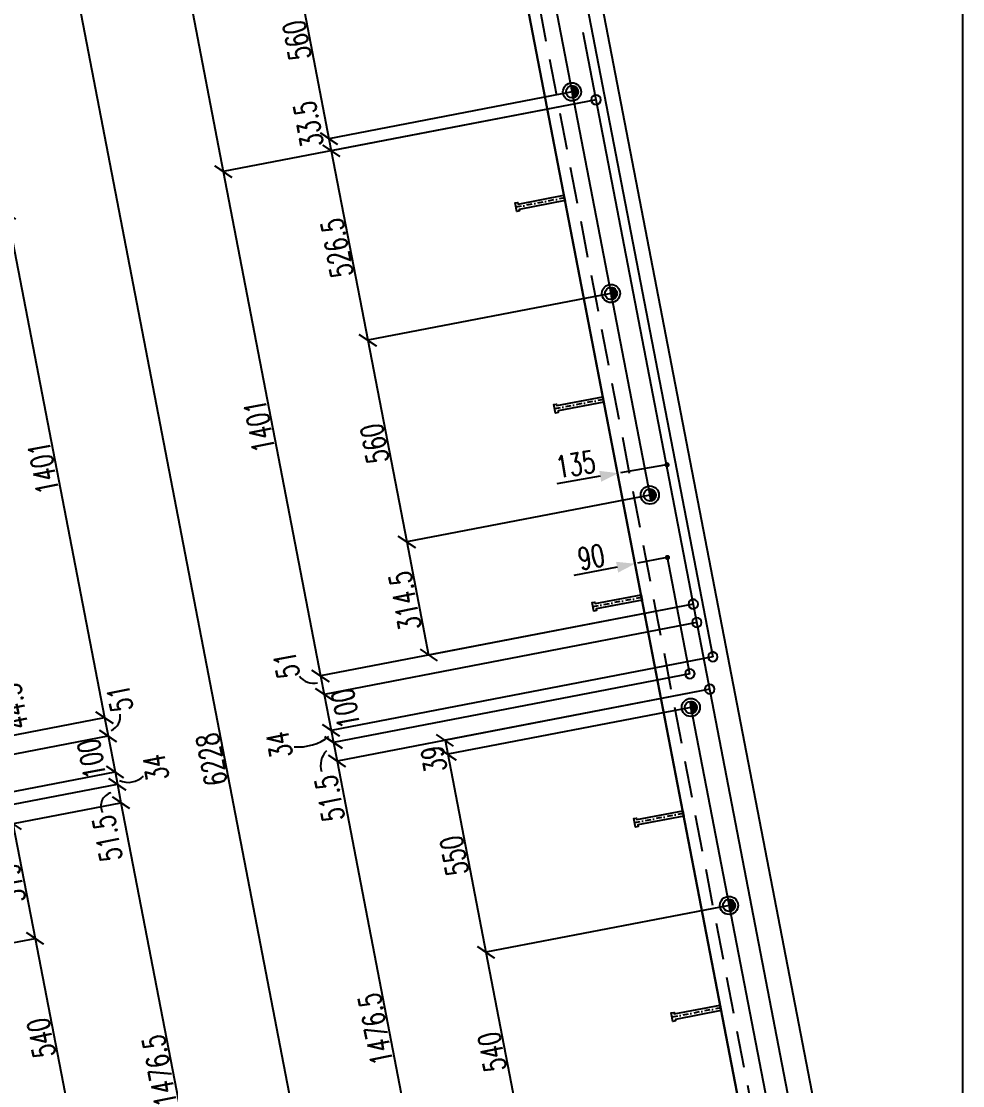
# Model space of a CAD drawing. Extents: x 533388 to 549608, y -33951 to -22449.
# Drawn here: x 547041 to 549608, y -27372 to -24468 of the extents above; entities that cross this region are included whole.
import ezdxf

# ---------------------------------------------------------------- set-up
doc = ezdxf.new("R2010")
doc.units = 0
doc.header["$LTSCALE"] = 200
doc.header["$MEASUREMENT"] = 0
doc.linetypes.add('DASHDOT', pattern=[1, 0.5, -0.25, 0, -0.25])
doc.linetypes.add('DASHED', pattern=[0.75, 0.5, -0.25])
doc.layers.get('0').update_dxf_attribs({"linetype": 'CONTINUOUS'})
for name, color, linetype in [('ASSI', 6, 'CONTINUOUS'), ('Echelon', 1, 'CONTINUOUS'), ('FORI', 2, 'CONTINUOUS'), ('LINEA_ANG', 2, 'CONTINUOUS'), ('LS', 7, 'CONTINUOUS'), ('MZ', 6, 'DASHDOT'), ('QT_MAL', 7, 'CONTINUOUS'), ('QT_MPR', 7, 'CONTINUOUS'), ('QT_MSP', 7, 'CONTINUOUS'), ('TRAT-Y', 7, 'DASHED')]:
    doc.layers.add(name, color=color, linetype=linetype)
doc.styles.add('QUOTE', font='ROMANS8.SHX', dxfattribs={"width": 0.7})
doc.styles.add('RS', font='ROMANS8.shx', dxfattribs={"width": 0.7})
doc.styles.get("Standard").update_dxf_attribs({"font": 'ROMANS8.SHX', "width": 0.7})
doc.dimstyles.new('FRECCE1', dxfattribs={"dimtxt": 60, "dimasz": 6.66, "dimexe": 0, "dimexo": 0, "dimgap": 1, "dimtad": 1, "dimzin": 0, "dimdsep": 46, "dimtxsty": 'RS', "dimblk1": 'QUOTP', "dimblk2": 'QUOTF', "dimsah": 1, "dimcen": 0, "dimclrd": 2, "dimclre": 2, "dimclrt": 7, "dimadec": 0, "dimazin": 0, "dimtfac": 1, "dimtix": 1, "dimtmove": 2, "dimatfit": 3, "dimldrblk": 'QUOTP', "dimfxl": 1, "dimtolj": 1, "dimtzin": 0, "dimarcsym": 0})
doc.dimstyles.new('TRATTO', dxfattribs={"dimscale": 0, "dimtxt": 60, "dimasz": 40, "dimexe": 0, "dimexo": 0, "dimgap": 5, "dimtad": 1, "dimrnd": 0.5, "dimdsep": 46, "dimtxsty": 'RS', "dimblk1": 'OBLIQUE', "dimblk2": 'OBLIQUE', "dimsah": 1, "dimcen": 0.09, "dimclrd": 2, "dimclre": 2, "dimclrt": 7, "dimadec": 0, "dimazin": 0, "dimtfac": 1, "dimtix": 1, "dimtmove": 2, "dimatfit": 3, "dimfxl": 1, "dimtolj": 1, "dimtzin": 0, "dimarcsym": 0})

# ---------------------------------------------------------------- blocks, each defined once
blk = doc.blocks.new('16')
blk.add_circle((0, 0), 1)
blk = doc.blocks.new('ASSE98')
blk.add_line((0, 0), (1, 0))
at = {"color": 7, "flags": 1}
for tag, p in [('LAV1', (3.07431, 6.82847)), ('LAV2', (3.07431, 6.49513)), ('LAV3', (3.07431, 6.1618)), ('LAV4', (3.07431, 5.82847)), ('LAV5', (3.07431, 5.49513)), ('LAV6', (3.07431, 5.1618)), ('LAV7', (3.07431, 4.82847)), ('LAV8', (3.07431, 4.49513)), ('LAV9', (3.07431, 4.1618)), ('LAV10', (3.07431, 3.82847))]:
    blk.add_attdef(tag, p, '', height=0.2, dxfattribs=at)
at = {"color": 7, "style": 'QUOTE', "width": 0.5, "flags": 1}
for tag, p in [('TI', (1.38308, 6.82731)), ('DI_S', (1.38308, 6.42178)), ('D_S', (1.38308, 6.02092)), ('E_S', (1.38308, 5.68065)), ('NFORI', (1.36454, 5.29792)), ('ALAR', (1.36349, 4.93246)), ('FAM', (1.3775, 4.54645)), ('ALA', (1.38308, 4.19257)), ('DISP2', (1.38308, 3.84971)), ('DISP1', (1.38308, 3.50686)), ('PINZAF', (1.38308, 3.164)), ('PINZAI', (1.38308, 2.82114)), ('TRP', (1.38308, 2.47829)), ('NP', (1.38308, 2.13543)), ('SV', (1.38308, 1.79257)), ('PESO', (1.38308, 1.44971)), ('QUA', (1.38308, 1.10686)), ('LUN', (1.38308, 0.764)), ('PROF', (1.38308, 0.42114)), ('POS', (1.38308, 0.07829))]:
    blk.add_attdef(tag, p, '', height=0.2, dxfattribs=at)
blk = doc.blocks.new('A$C6E393FD9')
at = {"layer": 'Echelon', "color": 3}
blk.add_lwpolyline([(2.5, 0), (0, 19.8), (168.6, 41.4), (167.9, 47.2), (177.8, 48.5), (181.8, 17.1), (171.9, 15.8), (171.2, 21.6), (2.5, 0)], close=True, dxfattribs=at)
at = {"layer": 'MZ', "ltscale": 0.2}
blk.add_line((1.3, 9.9), (179.8, 32.8), dxfattribs=at)
blk = doc.blocks.new('_OBLIQUE')
at = {"color": 0, "linetype": 'ByBlock'}
blk.add_line((-0.5, -0.5), (0.5, 0.5), dxfattribs=at)
blk = doc.blocks.new('*D42')
at = {"layer": 'QT_MPR', "color": 2, "lineweight": -2, "transparency": 16777216}
for p, q in [((546818.2, -23453.6), (547004.2, -23417.7)), ((547004.2, -23417.7), (548183.5, -29532.5)), ((546931.5, -29773.9), (548183.5, -29532.5))]:
    blk.add_line(p, q, dxfattribs=at)
at = {"layer": 'QT_MPR', "color": 2, "lineweight": -2, "transparency": 16777216, "xscale": 40, "yscale": 40, "zscale": 40}
for p, rotation in [((547004.2, -23417.7), 100.9154326102515), ((548183.5, -29532.5), 280.9154326102516)]:
    blk.add_blockref('_OBLIQUE', p, dxfattribs=dict(at, rotation=rotation))
at = {"layer": 'QT_MPR', "color": 7, "transparency": 16777216, "insert": (547559.5, -26481.7), "char_height": 60, "attachment_point": 5, "rotation": 100.9154, "style": 'RS'}
blk.add_mtext('\\A1;6228', dxfattribs=at)
blk = doc.blocks.new('*D51')
at = {"layer": 'QT_MPR', "color": 2, "lineweight": -2, "transparency": 16777216}
for p, q in [((545986, -25187.8), (547002.3, -24991.8)), ((547002.3, -24991.8), (547267.6, -26367.4)), ((546686.3, -26479.5), (547267.6, -26367.4))]:
    blk.add_line(p, q, dxfattribs=at)
at = {"layer": 'QT_MPR', "color": 2, "lineweight": -2, "transparency": 16777216, "xscale": 40, "yscale": 40, "zscale": 40}
for p, rotation in [((547002.3, -24991.8), 100.9154326102515), ((547267.6, -26367.4), 280.9154326102516)]:
    blk.add_blockref('_OBLIQUE', p, dxfattribs=dict(at, rotation=rotation))
at = {"layer": 'QT_MPR', "color": 7, "transparency": 16777216, "insert": (547100.6, -25686.3), "char_height": 60, "attachment_point": 5, "rotation": 100.9154, "style": 'RS'}
blk.add_mtext('\\A1;1401', dxfattribs=at)
blk = doc.blocks.new('*D52')
at = {"layer": 'QT_MPR', "color": 2, "lineweight": -2, "transparency": 16777216}
for p, q in [((546686.3, -26479.5), (547267.6, -26367.4)), ((547267.6, -26367.4), (547277.2, -26417.6)), ((546718.4, -26525.4), (547277.2, -26417.6))]:
    blk.add_line(p, q, dxfattribs=at)
at = {"layer": 'QT_MPR', "color": 2, "lineweight": -2, "transparency": 16777216, "xscale": 40, "yscale": 40, "zscale": 40}
for p, rotation in [((547267.6, -26367.4), 100.9154326102515), ((547277.2, -26417.6), 280.9154326102516)]:
    blk.add_blockref('_OBLIQUE', p, dxfattribs=dict(at, rotation=rotation))
at = {"layer": 'QT_MPR', "color": 7, "transparency": 16777216, "insert": (547309.8, -26315.3), "char_height": 60, "attachment_point": 5, "rotation": 100.9154, "style": 'RS'}
blk.add_mtext('\\A1;51', dxfattribs=at)
blk = doc.blocks.new('*D53')
at = {"layer": 'QT_MPR', "color": 2, "lineweight": -2, "transparency": 16777216}
for p, q in [((546718.4, -26525.4), (547277.2, -26417.6)), ((547277.2, -26417.6), (547296.2, -26515.8)), ((546255.4, -26716.5), (547296.2, -26515.8))]:
    blk.add_line(p, q, dxfattribs=at)
at = {"layer": 'QT_MPR', "color": 2, "lineweight": -2, "transparency": 16777216, "xscale": 40, "yscale": 40, "zscale": 40}
for p, rotation in [((547277.2, -26417.6), 100.9154326102515), ((547296.2, -26515.8), 280.9154326102516)]:
    blk.add_blockref('_OBLIQUE', p, dxfattribs=dict(at, rotation=rotation))
at = {"layer": 'QT_MPR', "color": 7, "transparency": 16777216, "insert": (547232.4, -26480.1), "char_height": 60, "attachment_point": 5, "rotation": 100.9154, "style": 'RS'}
blk.add_mtext('\\A1;100', dxfattribs=at)
blk = doc.blocks.new('*D54')
at = {"layer": 'QT_MPR', "color": 2, "lineweight": -2, "transparency": 16777216}
for p, q in [((546255.4, -26716.5), (547296.2, -26515.8)), ((547296.2, -26515.8), (547302.6, -26549.1)), ((546330.5, -26736.5), (547302.6, -26549.1))]:
    blk.add_line(p, q, dxfattribs=at)
at = {"layer": 'QT_MPR', "color": 2, "lineweight": -2, "transparency": 16777216, "xscale": 40, "yscale": 40, "zscale": 40}
for p, rotation in [((547296.2, -26515.8), 100.9154326102515), ((547302.6, -26549.1), 280.9154326102516)]:
    blk.add_blockref('_OBLIQUE', p, dxfattribs=dict(at, rotation=rotation))
at = {"layer": 'QT_MPR', "color": 7, "transparency": 16777216, "insert": (547407.3, -26503.8), "char_height": 60, "attachment_point": 5, "rotation": 100.9154, "style": 'RS'}
blk.add_mtext('\\A1;34', dxfattribs=at)
blk = doc.blocks.new('*D55')
at = {"layer": 'QT_MPR', "color": 2, "lineweight": -2, "transparency": 16777216}
for p, q in [((546330.5, -26736.5), (547302.6, -26549.1)), ((547302.6, -26549.1), (547312.4, -26599.6)), ((546296.1, -26795.6), (547312.4, -26599.6))]:
    blk.add_line(p, q, dxfattribs=at)
at = {"layer": 'QT_MPR', "color": 2, "lineweight": -2, "transparency": 16777216, "xscale": 40, "yscale": 40, "zscale": 40}
for p, rotation in [((547302.6, -26549.1), 100.9154326102515), ((547312.4, -26599.6), 280.9154326102516)]:
    blk.add_blockref('_OBLIQUE', p, dxfattribs=dict(at, rotation=rotation))
at = {"layer": 'QT_MPR', "color": 7, "transparency": 16777216, "insert": (547275.6, -26696.8), "char_height": 60, "attachment_point": 5, "rotation": 100.9154, "style": 'RS'}
blk.add_mtext('\\A1;51.5', dxfattribs=at)
blk = doc.blocks.new('*D56')
at = {"layer": 'QT_MPR', "color": 2, "lineweight": -2, "transparency": 16777216}
for p, q in [((546296.1, -26795.6), (547312.4, -26599.6)), ((547312.4, -26599.6), (547591.9, -28049.2)), ((546575.6, -28245.2), (547591.9, -28049.2))]:
    blk.add_line(p, q, dxfattribs=at)
at = {"layer": 'QT_MPR', "color": 2, "lineweight": -2, "transparency": 16777216, "xscale": 40, "yscale": 40, "zscale": 40}
for p, rotation in [((547312.4, -26599.6), 100.9154326102515), ((547591.9, -28049.2), 280.9154326102516)]:
    blk.add_blockref('_OBLIQUE', p, dxfattribs=dict(at, rotation=rotation))
at = {"layer": 'QT_MPR', "color": 7, "transparency": 16777216, "insert": (547417.8, -27331.1), "char_height": 60, "attachment_point": 5, "rotation": 100.9154, "style": 'RS'}
blk.add_mtext('\\A1;1476.5', dxfattribs=at)
blk = doc.blocks.new('*D69')
at = {"layer": 'QT_MSP', "color": 2, "lineweight": -2, "transparency": 16777216}
for p, q in [((546326.1, -26503.7), (546964.6, -26380.5)), ((546964.6, -26380.5), (546973, -26424.2)), ((546686.3, -26479.5), (546973, -26424.2))]:
    blk.add_line(p, q, dxfattribs=at)
at = {"layer": 'QT_MSP', "color": 2, "lineweight": -2, "transparency": 16777216, "xscale": 40, "yscale": 40, "zscale": 40}
for p, rotation in [((546964.6, -26380.5), 100.9154326102515), ((546973, -26424.2), 280.9154326102516)]:
    blk.add_blockref('_OBLIQUE', p, dxfattribs=dict(at, rotation=rotation))
at = {"layer": 'QT_MSP', "color": 7, "transparency": 16777216, "insert": (547019.2, -26336.8), "char_height": 60, "attachment_point": 5, "rotation": 100.9154, "style": 'RS'}
blk.add_mtext('\\A1;44.5', dxfattribs=at)
blk = doc.blocks.new('*D70')
at = {"layer": 'QT_MSP', "color": 2, "lineweight": -2, "transparency": 16777216}
for p, q in [((546296.1, -26795.6), (547017.8, -26656.5)), ((547017.8, -26656.5), (547078.2, -26969.7)), ((546415.4, -27097.5), (547078.2, -26969.7))]:
    blk.add_line(p, q, dxfattribs=at)
at = {"layer": 'QT_MSP', "color": 2, "lineweight": -2, "transparency": 16777216, "xscale": 40, "yscale": 40, "zscale": 40}
for p, rotation in [((547017.8, -26656.5), 100.9154326102515), ((547078.2, -26969.7), 280.9154326102516)]:
    blk.add_blockref('_OBLIQUE', p, dxfattribs=dict(at, rotation=rotation))
at = {"layer": 'QT_MSP', "color": 7, "transparency": 16777216, "insert": (547013.6, -26819.7), "char_height": 60, "attachment_point": 5, "rotation": 100.9154, "style": 'RS'}
blk.add_mtext('\\A1;319', dxfattribs=at)
blk = doc.blocks.new('*D71')
at = {"layer": 'QT_MSP', "color": 2, "lineweight": -2, "transparency": 16777216}
for p, q in [((546415.4, -27097.5), (547078.2, -26969.7)), ((547078.2, -26969.7), (547180.4, -27499.9)), ((546517.6, -27627.7), (547180.4, -27499.9))]:
    blk.add_line(p, q, dxfattribs=at)
at = {"layer": 'QT_MSP', "color": 2, "lineweight": -2, "transparency": 16777216, "xscale": 40, "yscale": 40, "zscale": 40}
for p, rotation in [((547078.2, -26969.7), 100.9154326102515), ((547180.4, -27499.9), 280.9154326102516)]:
    blk.add_blockref('_OBLIQUE', p, dxfattribs=dict(at, rotation=rotation))
at = {"layer": 'QT_MSP', "color": 7, "transparency": 16777216, "insert": (547094.9, -27241.4), "char_height": 60, "attachment_point": 5, "rotation": 100.9154, "style": 'RS'}
blk.add_mtext('\\A1;540', dxfattribs=at)
blk = doc.blocks.new('P20')
at = {"color": 0}
for p, q in [((0, 0.98), (0.02, 1)), ((0, 0.94), (0.06, 1)), ((1, -0.01), (0, 0.99)), ((0, 0.89), (0.1, 0.99)), ((0, 0.85), (0.14, 0.99)), ((0, 0.8), (0.18, 0.98)), ((0, 0.76), (0.22, 0.98)), ((0, 0.71), (0.25, 0.97)), ((0, 0.67), (0.29, 0.96)), ((1, -0.05), (0, 0.95)), ((0, 0.62), (0.32, 0.95)), ((0, 0.58), (0.36, 0.93)), ((0, 0.53), (0.39, 0.92)), ((0, 0.49), (0.42, 0.91)), ((1, -0.09), (0, 0.9)), ((0, 0.44), (0.45, 0.89)), ((0, 0.4), (0.48, 0.88)), ((0.99, -0.13), (0, 0.86)), ((0, 0.35), (0.51, 0.86)), ((0, 0.31), (0.54, 0.84)), ((0, 0.26), (0.56, 0.83)), ((0.99, -0.17), (0, 0.81)), ((0, 0.22), (0.59, 0.81)), ((0, 0.17), (0.61, 0.79)), ((0.98, -0.21), (0, 0.77)), ((0, 0.13), (0.64, 0.77)), ((0, 0.08), (0.66, 0.75)), ((0, 0.04), (0.69, 0.73)), ((0.97, -0.25), (0, 0.72)), ((0, -0.01), (0.71, 0.7)), ((0.96, -0.28), (0, 0.68)), ((0, -0.05), (0.73, 0.68)), ((0, -0.1), (0.75, 0.66)), ((0.95, -0.32), (0, 0.63)), ((0, -0.14), (0.77, 0.63)), ((0, -0.19), (0.79, 0.61)), ((0.94, -0.35), (0, 0.59)), ((0, -0.23), (0.81, 0.58)), ((0, -0.28), (0.83, 0.56)), ((0.92, -0.38), (0, 0.54)), ((0, -0.32), (0.85, 0.53)), ((0.91, -0.41), (0, 0.5)), ((0, -0.36), (0.87, 0.5)), ((0, -0.41), (0.88, 0.47)), ((0.9, -0.44), (0, 0.45)), ((0, -0.45), (0.9, 0.44)), ((0.88, -0.47), (0, 0.41)), ((0, -0.5), (0.91, 0.41)), ((0, -0.54), (0.92, 0.38)), ((0.87, -0.5), (0, 0.36)), ((0, -0.59), (0.94, 0.35)), ((0.85, -0.53), (0, 0.32)), ((0, -0.63), (0.95, 0.31)), ((0, -0.68), (0.96, 0.28)), ((0.83, -0.56), (0, 0.27)), ((0, -0.72), (0.97, 0.25)), ((0.81, -0.58), (0, 0.23)), ((0, -0.77), (0.98, 0.21)), ((0.79, -0.61), (0, 0.18)), ((0, -0.81), (0.99, 0.17)), ((0.77, -0.63), (0, 0.14)), ((0, -0.86), (0.99, 0.13)), ((0.75, -0.66), (0, 0.09)), ((0, -0.9), (1, 0.09)), ((0.73, -0.68), (0, 0.05)), ((0, -0.95), (1, 0.05)), ((0.71, -0.7), (0, 0.01)), ((0, -0.99), (1, 0.01)), ((1, 0.04), (0.04, 1)), ((1, 0.09), (0.09, 1)), ((0.99, 0.14), (0.14, 0.99)), ((0.98, 0.19), (0.19, 0.98)), ((0.97, 0.25), (0.25, 0.97)), ((0.95, 0.31), (0.31, 0.95)), ((0.92, 0.38), (0.38, 0.92)), ((0.88, 0.47), (0.47, 0.88)), ((0.81, 0.59), (0.59, 0.81)), ((0.69, -0.73), (0, -0.04)), ((0.66, -0.75), (0, -0.08)), ((0.64, -0.77), (0, -0.13)), ((0.61, -0.79), (0, -0.17)), ((0.59, -0.81), (0, -0.22)), ((0.56, -0.83), (0, -0.26)), ((0.54, -0.84), (0, -0.31)), ((0.51, -0.86), (0, -0.35)), ((0.48, -0.88), (0, -0.4)), ((0.45, -0.89), (0, -0.44)), ((0.42, -0.91), (0, -0.49)), ((0.39, -0.92), (0, -0.53)), ((0.36, -0.93), (0, -0.58)), ((0.32, -0.95), (0, -0.62)), ((0.29, -0.96), (0, -0.67)), ((0.25, -0.97), (0, -0.71)), ((0.22, -0.98), (0, -0.76)), ((0.18, -0.98), (0, -0.8)), ((0.14, -0.99), (0, -0.85)), ((0.1, -0.99), (0, -0.89)), ((0.04, -1), (1, -0.04)), ((0.09, -1), (1, -0.09)), ((0.14, -0.99), (0.99, -0.14)), ((0.19, -0.98), (0.98, -0.19)), ((0.25, -0.97), (0.97, -0.25)), ((0.31, -0.95), (0.95, -0.31)), ((0.38, -0.92), (0.92, -0.38)), ((0.47, -0.88), (0.88, -0.47)), ((0.59, -0.81), (0.81, -0.59))]:
    blk.add_line(p, q, dxfattribs=at)
for radius in [1.5, 1]:
    blk.add_circle((0, 0), radius)
blk = doc.blocks.new('QUOTP')
at = {"layer": 'ASSI', "color": 2, "const_width": 1.07}
blk.add_lwpolyline([(-0.53, 0, 1), (0.53, 0, 1)], format="xyb", close=True, dxfattribs=at)
blk = doc.blocks.new('QUOTF')
at = {"layer": 'LS', "color": 2}
blk.add_line((7.5, 0), (25.5, 0), dxfattribs=at)
blk.add_solid([(7.5, 2.25), (0, 0), (7.5, -2.25)], dxfattribs=at)
blk = doc.blocks.new('*D76')
at = {"layer": 'QT_MAL', "color": 2, "lineweight": -2, "transparency": 16777216}
for p, q in [((548794.8, -25678.9), (548674.9, -25699.6)), ((548801.4, -25677.7), (548801.4, -25677.7)), ((548668.4, -25700.7), (548668.4, -25700.7))]:
    blk.add_line(p, q, dxfattribs=at)
at = {"layer": 'QT_MAL', "color": 2, "lineweight": -2, "transparency": 16777216, "xscale": 6.66, "yscale": 6.66, "zscale": 6.66}
for name, p, rotation in [('QUOTF', (548668.4, -25700.7), 189.794764763959), ('QUOTP', (548801.4, -25677.7), 9.794764763959014)]:
    blk.add_blockref(name, p, dxfattribs=dict(at, rotation=rotation))
at = {"layer": 'QT_MAL', "color": 7, "transparency": 16777216, "insert": (548552.1, -25676.6), "char_height": 60, "attachment_point": 5, "rotation": 9.7948, "style": 'RS'}
blk.add_mtext('\\A1;135', dxfattribs=at)
blk = doc.blocks.new('*D77')
at = {"layer": 'QT_MAL', "color": 2, "lineweight": -2, "transparency": 16777216}
for p, q in [((548714.3, -25947.7), (548714.3, -25947.7)), ((548796.1, -25931.9), (548720.8, -25946.5)), ((548802.6, -25930.7), (548802.6, -25930.7))]:
    blk.add_line(p, q, dxfattribs=at)
at = {"layer": 'QT_MAL', "color": 2, "lineweight": -2, "transparency": 16777216, "xscale": 6.66, "yscale": 6.66, "zscale": 6.66}
for name, p, rotation in [('QUOTP', (548802.6, -25930.7), 10.91543261025167), ('QUOTF', (548714.3, -25947.7), 190.9154326102516)]:
    blk.add_blockref(name, p, dxfattribs=dict(at, rotation=rotation))
at = {"layer": 'QT_MAL', "color": 7, "transparency": 16777216, "insert": (548594.8, -25929.4), "char_height": 60, "attachment_point": 5, "rotation": 10.9154, "style": 'RS'}
blk.add_mtext('\\A1;90', dxfattribs=at)
blk = doc.blocks.new('*D84')
at = {"layer": 'QT_MPR', "color": 2, "lineweight": -2, "transparency": 16777216}
for p, q in [((548274.2, -23190.6), (547302.1, -23378)), ((547302.1, -23378), (547591.4, -24878.2)), ((548607.7, -24682.2), (547591.4, -24878.2))]:
    blk.add_line(p, q, dxfattribs=at)
at = {"layer": 'QT_MPR', "color": 2, "lineweight": -2, "transparency": 16777216, "xscale": 40, "yscale": 40, "zscale": 40}
for p, rotation in [((547302.1, -23378), 100.9154326102391), ((547591.4, -24878.2), 280.9154326102391)]:
    blk.add_blockref('_OBLIQUE', p, dxfattribs=dict(at, rotation=rotation))
at = {"layer": 'QT_MPR', "color": 7, "transparency": 16777216, "insert": (547412.4, -24134.8), "char_height": 60, "attachment_point": 5, "rotation": 100.9154, "style": 'RS'}
blk.add_mtext('\\A1;1528', dxfattribs=at)
blk = doc.blocks.new('*D85')
at = {"layer": 'QT_MPR', "color": 2, "lineweight": -2, "transparency": 16777216}
for p, q in [((548607.7, -24682.2), (547591.4, -24878.2)), ((547591.4, -24878.2), (547856.7, -26253.8)), ((548873, -26057.8), (547856.7, -26253.8))]:
    blk.add_line(p, q, dxfattribs=at)
at = {"layer": 'QT_MPR', "color": 2, "lineweight": -2, "transparency": 16777216, "xscale": 40, "yscale": 40, "zscale": 40}
for p, rotation in [((547591.4, -24878.2), 100.9154326102391), ((547856.7, -26253.8), 280.9154326102391)]:
    blk.add_blockref('_OBLIQUE', p, dxfattribs=dict(at, rotation=rotation))
at = {"layer": 'QT_MPR', "color": 7, "transparency": 16777216, "insert": (547689.7, -25572.6), "char_height": 60, "attachment_point": 5, "rotation": 100.9154, "style": 'RS'}
blk.add_mtext('\\A1;1401', dxfattribs=at)
blk = doc.blocks.new('*D86')
at = {"layer": 'QT_MPR', "color": 2, "lineweight": -2, "transparency": 16777216}
for p, q in [((548873, -26057.8), (547856.7, -26253.8)), ((548882.7, -26108), (547866.4, -26304)), ((547856.7, -26253.8), (547866.4, -26304))]:
    blk.add_line(p, q, dxfattribs=at)
at = {"layer": 'QT_MPR', "color": 2, "lineweight": -2, "transparency": 16777216, "xscale": 40, "yscale": 40, "zscale": 40}
for p, rotation in [((547856.7, -26253.8), 100.9154326102391), ((547866.4, -26304), 280.9154326102391)]:
    blk.add_blockref('_OBLIQUE', p, dxfattribs=dict(at, rotation=rotation))
at = {"layer": 'QT_MPR', "color": 7, "transparency": 16777216, "insert": (547763.6, -26224), "char_height": 60, "attachment_point": 5, "rotation": 100.9154, "style": 'RS'}
blk.add_mtext('\\A1;51', dxfattribs=at)
blk = doc.blocks.new('*D87')
at = {"layer": 'QT_MPR', "color": 2, "lineweight": -2, "transparency": 16777216}
for p, q in [((548882.7, -26108), (547866.4, -26304)), ((548926.1, -26201.5), (547885.3, -26402.2)), ((547866.4, -26304), (547885.3, -26402.2))]:
    blk.add_line(p, q, dxfattribs=at)
at = {"layer": 'QT_MPR', "color": 2, "lineweight": -2, "transparency": 16777216, "xscale": 40, "yscale": 40, "zscale": 40}
for p, rotation in [((547866.4, -26304), 100.9154326102391), ((547885.3, -26402.2), 280.9154326102391)]:
    blk.add_blockref('_OBLIQUE', p, dxfattribs=dict(at, rotation=rotation))
at = {"layer": 'QT_MPR', "color": 7, "transparency": 16777216, "insert": (547925.3, -26342.9), "char_height": 60, "attachment_point": 5, "rotation": 100.9154, "style": 'RS'}
blk.add_mtext('\\A1;100', dxfattribs=at)
blk = doc.blocks.new('*D88')
at = {"layer": 'QT_MPR', "color": 2, "lineweight": -2, "transparency": 16777216}
for p, q in [((548926.1, -26201.5), (547885.3, -26402.2)), ((548863.8, -26248), (547891.7, -26435.4)), ((547885.3, -26402.2), (547891.7, -26435.4))]:
    blk.add_line(p, q, dxfattribs=at)
at = {"layer": 'QT_MPR', "color": 2, "lineweight": -2, "transparency": 16777216, "xscale": 40, "yscale": 40, "zscale": 40}
for p, rotation in [((547885.3, -26402.2), 100.9154326102391), ((547891.7, -26435.4), 280.9154326102391)]:
    blk.add_blockref('_OBLIQUE', p, dxfattribs=dict(at, rotation=rotation))
at = {"layer": 'QT_MPR', "color": 7, "transparency": 16777216, "insert": (547744.4, -26441.5), "char_height": 60, "attachment_point": 5, "rotation": 100.9154, "style": 'RS'}
blk.add_mtext('\\A1;34', dxfattribs=at)
blk = doc.blocks.new('*D89')
at = {"layer": 'QT_MPR', "color": 2, "lineweight": -2, "transparency": 16777216}
for p, q in [((548863.8, -26248), (547891.7, -26435.4)), ((548917.8, -26290), (547901.5, -26486)), ((547891.7, -26435.4), (547901.5, -26486))]:
    blk.add_line(p, q, dxfattribs=at)
at = {"layer": 'QT_MPR', "color": 2, "lineweight": -2, "transparency": 16777216, "xscale": 40, "yscale": 40, "zscale": 40}
for p, rotation in [((547891.7, -26435.4), 100.9154326102391), ((547901.5, -26486), 280.9154326102391)]:
    blk.add_blockref('_OBLIQUE', p, dxfattribs=dict(at, rotation=rotation))
at = {"layer": 'QT_MPR', "color": 7, "transparency": 16777216, "insert": (547881.6, -26587.8), "char_height": 60, "attachment_point": 5, "rotation": 100.9154, "style": 'RS'}
blk.add_mtext('\\A1;51.5', dxfattribs=at)
blk = doc.blocks.new('*D90')
at = {"layer": 'QT_MPR', "color": 2, "lineweight": -2, "transparency": 16777216}
for p, q in [((548917.8, -26290), (547901.5, -26486)), ((547901.5, -26486), (548181, -27935.6)), ((549197.3, -27739.6), (548181, -27935.6))]:
    blk.add_line(p, q, dxfattribs=at)
at = {"layer": 'QT_MPR', "color": 2, "lineweight": -2, "transparency": 16777216, "xscale": 40, "yscale": 40, "zscale": 40}
for p, rotation in [((547901.5, -26486), 100.9154326102391), ((548181, -27935.6), 280.9154326102391)]:
    blk.add_blockref('_OBLIQUE', p, dxfattribs=dict(at, rotation=rotation))
at = {"layer": 'QT_MPR', "color": 7, "transparency": 16777216, "insert": (548006.9, -27217.4), "char_height": 60, "attachment_point": 5, "rotation": 100.9154, "style": 'RS'}
blk.add_mtext('\\A1;1476.5', dxfattribs=at)
blk = doc.blocks.new('*D99')
at = {"layer": 'QT_MSP', "color": 2, "lineweight": -2, "transparency": 16777216}
for p, q in [((548436.4, -24110.8), (547773.6, -24238.6)), ((547773.6, -24238.6), (547879.6, -24788.4)), ((548542.4, -24660.6), (547879.6, -24788.4))]:
    blk.add_line(p, q, dxfattribs=at)
at = {"layer": 'QT_MSP', "color": 2, "lineweight": -2, "transparency": 16777216, "xscale": 40, "yscale": 40, "zscale": 40}
for p, rotation in [((547773.6, -24238.6), 100.9154326102391), ((547879.6, -24788.4), 280.9154326102391)]:
    blk.add_blockref('_OBLIQUE', p, dxfattribs=dict(at, rotation=rotation))
at = {"layer": 'QT_MSP', "color": 7, "transparency": 16777216, "insert": (547792.3, -24520.1), "char_height": 60, "attachment_point": 5, "rotation": 100.9154, "style": 'RS'}
blk.add_mtext('\\A1;560', dxfattribs=at)
blk = doc.blocks.new('*D100')
at = {"layer": 'QT_MSP', "color": 2, "lineweight": -2, "transparency": 16777216}
for p, q in [((548542.4, -24660.6), (547879.6, -24788.4)), ((548607.7, -24682.2), (547886, -24821.4)), ((547879.6, -24788.4), (547886, -24821.4))]:
    blk.add_line(p, q, dxfattribs=at)
at = {"layer": 'QT_MSP', "color": 2, "lineweight": -2, "transparency": 16777216, "xscale": 40, "yscale": 40, "zscale": 40}
for p, rotation in [((547879.6, -24788.4), 100.9154326102391), ((547886, -24821.4), 280.9154326102391)]:
    blk.add_blockref('_OBLIQUE', p, dxfattribs=dict(at, rotation=rotation))
at = {"layer": 'QT_MSP', "color": 7, "transparency": 16777216, "insert": (547823.4, -24749.1), "char_height": 60, "attachment_point": 5, "rotation": 100.9154, "style": 'RS'}
blk.add_mtext('\\A1;33.5', dxfattribs=at)
blk = doc.blocks.new('*D101')
at = {"layer": 'QT_MSP', "color": 2, "lineweight": -2, "transparency": 16777216}
for p, q in [((548607.7, -24682.2), (547886, -24821.4)), ((547886, -24821.4), (547985.7, -25338.3)), ((548648.5, -25210.5), (547985.7, -25338.3))]:
    blk.add_line(p, q, dxfattribs=at)
at = {"layer": 'QT_MSP', "color": 2, "lineweight": -2, "transparency": 16777216, "xscale": 40, "yscale": 40, "zscale": 40}
for p, rotation in [((547886, -24821.4), 100.9154326102391), ((547985.7, -25338.3), 280.9154326102391)]:
    blk.add_blockref('_OBLIQUE', p, dxfattribs=dict(at, rotation=rotation))
at = {"layer": 'QT_MSP', "color": 7, "transparency": 16777216, "insert": (547901.5, -25086.5), "char_height": 60, "attachment_point": 5, "rotation": 100.9154, "style": 'RS'}
blk.add_mtext('\\A1;526.5', dxfattribs=at)
blk = doc.blocks.new('*D102')
at = {"layer": 'QT_MSP', "color": 2, "lineweight": -2, "transparency": 16777216}
for p, q in [((548648.5, -25210.5), (547985.7, -25338.3)), ((547985.7, -25338.3), (548091.7, -25888.2)), ((548754.5, -25760.4), (548091.7, -25888.2))]:
    blk.add_line(p, q, dxfattribs=at)
at = {"layer": 'QT_MSP', "color": 2, "lineweight": -2, "transparency": 16777216, "xscale": 40, "yscale": 40, "zscale": 40}
for p, rotation in [((547985.7, -25338.3), 100.9154326102391), ((548091.7, -25888.2), 280.9154326102391)]:
    blk.add_blockref('_OBLIQUE', p, dxfattribs=dict(at, rotation=rotation))
at = {"layer": 'QT_MSP', "color": 7, "transparency": 16777216, "insert": (548004.3, -25619.9), "char_height": 60, "attachment_point": 5, "rotation": 100.9154, "style": 'RS'}
blk.add_mtext('\\A1;560', dxfattribs=at)
blk = doc.blocks.new('*D103')
at = {"layer": 'QT_MSP', "color": 2, "lineweight": -2, "transparency": 16777216}
for p, q in [((548754.5, -25760.4), (548091.7, -25888.2)), ((548091.7, -25888.2), (548151.3, -26197)), ((548873, -26057.8), (548151.3, -26197))]:
    blk.add_line(p, q, dxfattribs=at)
at = {"layer": 'QT_MSP', "color": 2, "lineweight": -2, "transparency": 16777216, "xscale": 40, "yscale": 40, "zscale": 40}
for p, rotation in [((548091.7, -25888.2), 100.9154326102391), ((548151.3, -26197), 280.9154326102391)]:
    blk.add_blockref('_OBLIQUE', p, dxfattribs=dict(at, rotation=rotation))
at = {"layer": 'QT_MSP', "color": 7, "transparency": 16777216, "insert": (548087.1, -26049.2), "char_height": 60, "attachment_point": 5, "rotation": 100.9154, "style": 'RS'}
blk.add_mtext('\\A1;314.5', dxfattribs=at)
blk = doc.blocks.new('*D104')
at = {"layer": 'QT_MSP', "color": 2, "lineweight": -2, "transparency": 16777216}
for p, q in [((548917.8, -26290), (548196.1, -26429.2)), ((548866.2, -26339.7), (548203.4, -26467.5)), ((548196.1, -26429.2), (548203.4, -26467.5))]:
    blk.add_line(p, q, dxfattribs=at)
at = {"layer": 'QT_MSP', "color": 2, "lineweight": -2, "transparency": 16777216, "xscale": 40, "yscale": 40, "zscale": 40}
for p, rotation in [((548196.1, -26429.2), 100.9154326102391), ((548203.4, -26467.5), 280.9154326102391)]:
    blk.add_blockref('_OBLIQUE', p, dxfattribs=dict(at, rotation=rotation))
at = {"layer": 'QT_MSP', "color": 7, "transparency": 16777216, "insert": (548165.4, -26480.4), "char_height": 60, "attachment_point": 5, "rotation": 100.9154, "style": 'RS'}
blk.add_mtext('\\A1;39', dxfattribs=at)
blk = doc.blocks.new('*D105')
at = {"layer": 'QT_MSP', "color": 2, "lineweight": -2, "transparency": 16777216}
for p, q in [((548866.2, -26339.7), (548203.4, -26467.5)), ((548203.4, -26467.5), (548307.6, -27007.6)), ((548970.4, -26879.7), (548307.6, -27007.6))]:
    blk.add_line(p, q, dxfattribs=at)
at = {"layer": 'QT_MSP', "color": 2, "lineweight": -2, "transparency": 16777216, "xscale": 40, "yscale": 40, "zscale": 40}
for p, rotation in [((548203.4, -26467.5), 100.9154326102391), ((548307.6, -27007.6), 280.9154326102391)]:
    blk.add_blockref('_OBLIQUE', p, dxfattribs=dict(at, rotation=rotation))
at = {"layer": 'QT_MSP', "color": 7, "transparency": 16777216, "insert": (548221.2, -26744.2), "char_height": 60, "attachment_point": 5, "rotation": 100.9154, "style": 'RS'}
blk.add_mtext('\\A1;550', dxfattribs=at)
blk = doc.blocks.new('*D106')
at = {"layer": 'QT_MSP', "color": 2, "lineweight": -2, "transparency": 16777216}
for p, q in [((548970.4, -26879.7), (548307.6, -27007.6)), ((548307.6, -27007.6), (548409.9, -27537.8)), ((549072.6, -27410), (548409.9, -27537.8))]:
    blk.add_line(p, q, dxfattribs=at)
at = {"layer": 'QT_MSP', "color": 2, "lineweight": -2, "transparency": 16777216, "xscale": 40, "yscale": 40, "zscale": 40}
for p, rotation in [((548307.6, -27007.6), 100.9154326102391), ((548409.9, -27537.8), 280.9154326102391)]:
    blk.add_blockref('_OBLIQUE', p, dxfattribs=dict(at, rotation=rotation))
at = {"layer": 'QT_MSP', "color": 7, "transparency": 16777216, "insert": (548324.4, -27279.3), "char_height": 60, "attachment_point": 5, "rotation": 100.9154, "style": 'RS'}
blk.add_mtext('\\A1;540', dxfattribs=at)

msp = doc.modelspace()

# ---------------------------------------------------------------- linework, layer by layer
at = {"layer": 'ASSI', "color": 6}
msp.add_line((548336.532, -23144.07), (548926.146, -26201.46), dxfattribs=at)
at = {"layer": 'LINEA_ANG'}
for p, q in [((548254.976, -22509.932), (549432.416, -28615.434)), ((549236.034, -28653.306), (548058.594, -22547.804))]:
    msp.add_line(p, q, dxfattribs=at)
at = {"layer": 'LS', "color": 6}
for p, q in [((548132.247, -22533.6), (548754.525, -25760.361)), ((549220.757, -27861.159), (548572.346, -24498.887)), ((548863.835, -26247.966), (548802.648, -25930.686)), ((548866.247, -26339.687), (549309.687, -28639.102))]:
    msp.add_line(p, q, dxfattribs=at)
at = {"layer": 'LS', "color": 8}
msp.add_lwpolyline([(533387.578, -22471.483), (533387.578, -33951.483), (546107.578, -33951.483), (546107.578, -32351.483), (549607.578, -32351.483), (549607.578, -22471.483), (533387.578, -22471.483)], close=True, dxfattribs=at)
at = {"layer": 'LS', "color": 6}
for centre, radius, start, end in [((547838.062, -26225.156), 48.741, 216.849626, 282.528266), ((547266.999, -26363.314), 43.646, 295.937824, 7.265969), ((547795.467, -26308.103), 139.396, 265.502, 307.085451), ((547913.06, -26497.18), 56.221, 135.922688, 197.983914), ((547332.409, -26484.143), 59.914, 246.513909, 314.048643), ((547294.939, -26608.439), 37.21, 105.434859, 208.870269)]:
    msp.add_arc(centre, radius, start, end, dxfattribs=at)
at = {"layer": 'TRAT-Y'}
msp.add_line((549267.455, -28647.246), (548090.015, -22541.744), dxfattribs=at)

# ---------------------------------------------------------------- block references
at = {"layer": 'ASSI', "xscale": 6217.999999999999, "rotation": 280.9154326102392}
msp.add_blockref('ASSE98', (548058.594, -22547.804), dxfattribs=at)
at = {"layer": 'FORI'}
for name, p, xscale, yscale, zscale, rotation in [('P20', (548542.442, -24660.625), 16.5, 16.5, 16.5, 7.543052222774039), ('16', (548607.704, -24682.233), -13, 13, 13, 21.83086522049062), ('P20', (548648.483, -25210.493), 16.5, 16.5, 16.5, 7.543052222774039), ('P20', (548754.525, -25760.361), 16.5, 16.5, 16.5, 7.543052222774039), ('16', (548872.974, -26057.811), -13, 13, 13, 21.78808183949059), ('16', (548882.663, -26108.003), -13, 13, 13, 21.78808183949059), ('16', (548926.146, -26201.46), -13, 13, 13, 21.83086522049062), ('16', (548863.835, -26247.966), -13, 13, 13, 21.7834107044906), ('16', (548917.771, -26290.046), -13, 13, 13, 21.7834107044906), ('P20', (548866.247, -26339.687), 16.5, 16.5, 16.5, 7.543052222774039), ('P20', (548970.395, -26879.736), 16.5, 16.5, 16.5, 7.543052222774039)]:
    msp.add_blockref(name, p, dxfattribs=dict(at, xscale=xscale, yscale=yscale, zscale=zscale, rotation=rotation))
at = {"layer": 'LS', "color": 6, "xscale": 0.75, "yscale": 0.75, "zscale": 0.75, "rotation": 183.6182233075684}
for p in [(548522.291, -24942.278), (548628.332, -25492.147), (548732.48, -26032.196), (548846.096, -26621.341), (548948.351, -27151.571)]:
    msp.add_blockref('A$C6E393FD9', p, dxfattribs=at)

# ---------------------------------------------------------------- dimensions: what is measured, and where the dimension line sits
at = {"layer": 'QT_MAL'}
for base, p1, p2, angle, text, picture, middle in [((548668.353, -25700.698), (548801.386, -25677.731), (548668.353, -25700.698), 189.794765, '135', '*D76', (548552.145, -25676.569)), ((548714.267, -25947.731), (548802.648, -25930.686), (548714.267, -25947.731), 190.915433, '90', '*D77', (548594.77, -25929.415))]:
    dim = msp.add_linear_dim(base=base, p1=p1, p2=p2, angle=angle, text=text, dimstyle='FRECCE1', dxfattribs=at)
    dim.commit()
    dim.dimension.update_dxf_attribs({"geometry": picture, "text_midpoint": middle, "dimtype": 160})
at = {"layer": 'QT_MPR'}
for base, p1, p2, text, picture, middle in [((547591.43, -24878.22), (548274.221, -23190.576), (548607.704, -24682.233), '1528', '*D84', (547412.409, -24134.76)), ((548183.47, -29532.473), (546818.21, -23453.569), (546931.528, -29773.909), '6228', '*D42', (547559.489, -26481.711)), ((547856.708, -26253.797), (548607.704, -24682.233), (548872.974, -26057.811), '1401', '*D85', (547689.702, -25572.636)), ((547267.564, -26367.413), (545986.011, -25187.824), (546686.301, -26479.509), '1401', '*D51', (547100.558, -25686.252)), ((547885.324, -26402.181), (548882.663, -26108.003), (548926.146, -26201.46), '100', '*D87', (547925.349, -26342.862)), ((547901.495, -26486.034), (548863.835, -26247.966), (548917.771, -26290.046), '51.5', '*D89', (547881.572, -26587.819)), ((548181.044, -27935.61), (548917.771, -26290.046), (549197.319, -27739.623), '1476.5', '*D90', (548006.903, -27217.45)), ((547296.179, -26515.797), (546718.43, -26525.373), (546255.357, -26716.519), '100', '*D53', (547232.445, -26480.101)), ((547312.35, -26599.65), (546330.494, -26736.519), (546296.074, -26795.637), '51.5', '*D55', (547275.626, -26696.765)), ((547591.9, -28049.226), (546296.074, -26795.637), (546575.625, -28245.214), '1476.5', '*D56', (547417.758, -27331.065))]:
    dim = msp.add_linear_dim(base=base, p1=p1, p2=p2, angle=100.915433, text=text, dimstyle='TRATTO', override={"dimscale": 1}, dxfattribs=at)
    dim.commit()
    dim.dimension.update_dxf_attribs({"geometry": picture, "text_midpoint": middle, "dimtype": 160})
for base, p1, p2, picture, middle in [((547866.388, -26303.99), (548872.974, -26057.811), (548882.663, -26108.003), '*D86', (547763.631, -26224.024)), ((547891.737, -26435.435), (548926.146, -26201.46), (548863.835, -26247.966), '*D88', (547744.39, -26441.523)), ((547277.243, -26417.606), (546686.301, -26479.509), (546718.43, -26525.373), '*D52', (547309.77, -26315.277)), ((547302.592, -26549.051), (546255.357, -26716.519), (546330.494, -26736.519), '*D54', (547407.347, -26503.842))]:
    dim = msp.add_linear_dim(base=base, p1=p1, p2=p2, angle=100.915433, dimstyle='TRATTO', override={"dimscale": 1}, dxfattribs=at)
    dim.commit()
    dim.dimension.update_dxf_attribs({"geometry": picture, "text_midpoint": middle, "dimtype": 160})
at = {"layer": 'QT_MSP'}
for base, p1, p2, text, picture, middle in [((547879.644, -24788.445), (548436.4, -24110.756), (548542.442, -24660.625), '560', '*D99', (547792.257, -24520.138)), ((547886.002, -24821.412), (548542.442, -24660.625), (548607.704, -24682.233), '33.5', '*D100', (547823.387, -24749.127)), ((547985.686, -25338.313), (548607.704, -24682.233), (548648.483, -25210.493), '526.5', '*D101', (547901.477, -25086.49)), ((548091.727, -25888.181), (548648.483, -25210.493), (548754.525, -25760.361), '560', '*D102', (548004.34, -25619.875)), ((548151.281, -26196.989), (548754.525, -25760.361), (548872.974, -26057.811), '314.5', '*D103', (548087.137, -26049.213)), ((546972.991, -26424.221), (546326.07, -26503.661), (546686.301, -26479.509), '44.5', '*D69', (547019.24, -26336.755)), ((548203.45, -26467.507), (548917.771, -26290.046), (548866.247, -26339.687), '39', '*D104', (548165.392, -26480.446)), ((548307.598, -27007.556), (548866.247, -26339.687), (548970.395, -26879.736), '550', '*D105', (548221.157, -26744.159)), ((547078.181, -26969.673), (546296.074, -26795.637), (546415.384, -27097.493), '319', '*D70', (547013.613, -26819.693)), ((548409.852, -27537.786), (548970.395, -26879.736), (549072.65, -27409.966), '540', '*D106', (548324.358, -27279.299)), ((547180.436, -27499.903), (546415.384, -27097.493), (546517.638, -27627.723), '540', '*D71', (547094.942, -27241.416))]:
    dim = msp.add_linear_dim(base=base, p1=p1, p2=p2, angle=100.915433, text=text, dimstyle='TRATTO', override={"dimscale": 1}, dxfattribs=at)
    dim.commit()
    dim.dimension.update_dxf_attribs({"geometry": picture, "text_midpoint": middle, "dimtype": 160})

doc.saveas('drawing.dxf')
